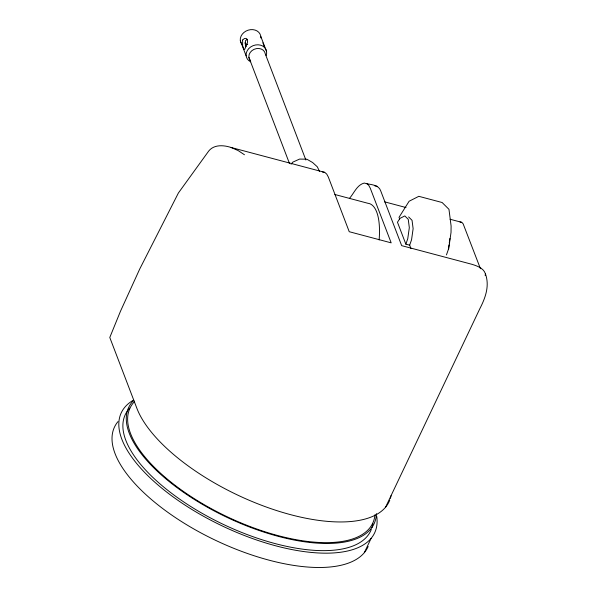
<?xml version="1.0" encoding="UTF-8"?>
<svg xmlns="http://www.w3.org/2000/svg" width="597" height="597" viewBox="0 0 597 597"><rect width="100%" height="100%" fill="white"/><g stroke="black" fill="none" stroke-linecap="round" stroke-linejoin="round"><path stroke-width="0.9" d="M485.189 275.568L485.398 273.739C483.548 268.098 477.234 266.001 472.115 264.359L401.662 245.643L380.752 190.973C378.513 184.1 369.968 184.898 364.252 183.055C356.924 184.921 354.081 193.189 349.499 198.338M448.996 244.919L448.34 249.531L446.444 254.941M449.257 243.076L449.907 238.464M448.675 248.994L451.026 232.382L451.108 226.032L448.966 209.316L442.116 202.51L418.825 196.323L409.109 201.249L399.02 217.345L399.662 219.024M405.856 244.158L407.751 238.748L409.318 227.673L408.244 219.315L404.818 215.92L399.96 218.383L397.468 222.218L405.856 244.158L409.661 245.166L410.945 248.531M409.661 245.166L411.557 239.755L413.124 228.688L412.049 220.33L408.624 216.927M385.595 507.159L479.891 308.582C485.465 297.731 489.801 285.851 485.398 273.739M364.319 552.673L371.125 538.345M291.075 164.197L292.784 162.145L299.604 159.071L306.865 159.212L312.619 162.526L317.32 166.824L319.492 171.339M247.285 39.26L245.442 40.753L245.367 45.238L246.031 46.738M322.313 171.914L324.708 172.361L326.738 174.1L328.328 177.04L349.238 231.711L391.177 242.852L370.267 188.182L368.677 185.242L366.648 183.503M374.737 185.839L377.132 186.294M459.936 221.942L461.742 222.345L463.13 223.785L480.451 268.717M324.708 172.361L231.129 147.496C223.808 145.071 214.062 144.295 208.719 151.034L178.399 192.988L139.713 269.038L120.512 311.171L109.788 337.484L136.885 408.333A139.892 58.902 25.4 0 0 265.993 506.92A139.892 58.902 25.4 0 0 389.774 500.122M384.461 201.808L406.027 207.54M450.063 219.241L461.742 222.345M334.835 194.495L367.849 203.271A58.29 21.335 -75.1 0 1 379.125 239.949M231.129 147.496L238.091 150.541L244.457 154.757M262.896 42.835L264.292 46.484M260.799 36.432L266.605 51.618M305.873 160.011L265.307 53.939A8.433 7 -20.9 0 0 254.053 49.342A8.433 7 -20.9 0 0 250.464 60.625M248.889 57.364L289.455 163.436M240.33 40.7L246.136 55.887M374.968 514.763A134.31 56.551 25.4 0 1 228.106 517.203A134.31 56.551 25.4 0 1 134.482 401.594M376.752 516.45A140.191 59.028 25.4 0 1 222.487 526.054A140.191 59.028 25.4 0 1 132.877 400.497M368.155 546.464A140.191 59.028 25.4 0 1 209.965 537.591A140.191 59.028 25.4 0 1 117.99 421.594M376.423 513.644A135.78 57.17 25.4 0 1 228.644 518.136A135.78 57.17 25.4 0 1 133.81 400.274M371.304 529.449A135.78 57.17 25.4 0 1 216.935 521.271A135.78 57.17 25.4 0 1 129.803 408.057M372.827 523.368A135.78 57.17 25.4 0 1 371.886 527.77M391.05 495.704A139.892 58.902 25.4 0 1 390.378 498.391M247.695 44.603A7.373 6.119 -20.9 0 1 244.763 42.917M250.718 61.804A10.515 8.724 -20.9 0 1 247.307 50.506A10.515 8.724 -20.9 0 1 260.471 45.141A10.515 8.724 -20.9 0 1 266.143 55.528M241.703 44.074A10.515 8.724 -20.9 0 1 248.121 30.178A10.515 8.724 -20.9 0 1 260.852 37.962M242.613 40.006L242.643 45.842L244.031 49.484L244.83 49.118C245.733 45.976 248.442 43.208 247.315 39.686L246.173 38.395L244.457 38.507L242.613 40.006"/></g></svg>
